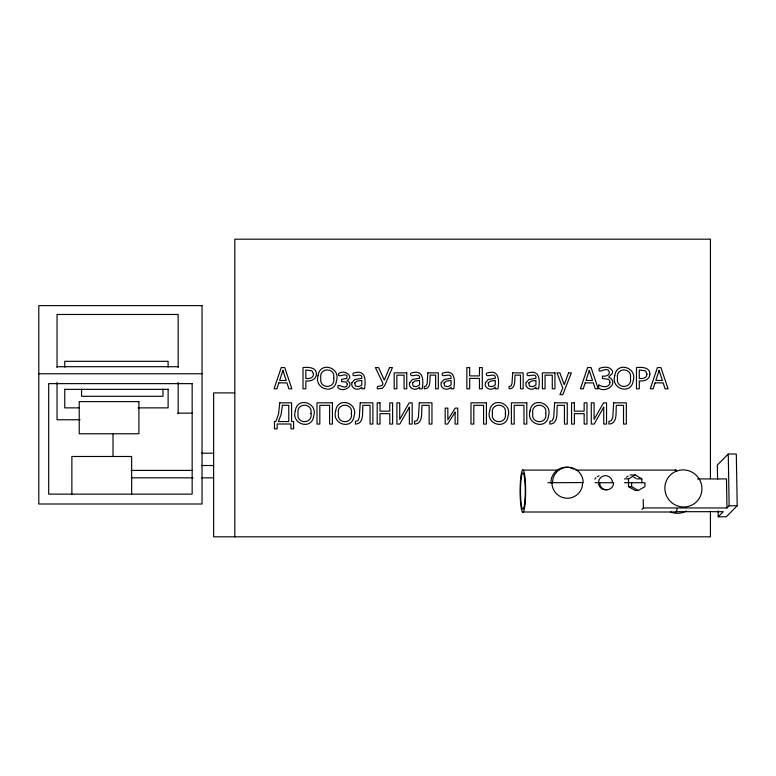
<?xml version="1.0" encoding="UTF-8"?>
<svg xmlns="http://www.w3.org/2000/svg" width="776" height="776" viewBox="0 0 776 776"><rect width="100%" height="100%" fill="white"/><g stroke="black" fill="none" stroke-linecap="round" stroke-linejoin="round"><path stroke-width="1.16" d="M550.844 482.73L551.309 478.879A15.51 15.374 -90 0 1 569.041 467.491M551.949 482.73L551.93 482.895A15.51 15.374 -90 0 0 582.194 486.591L582.66 482.73M552.483 482.73L552.948 478.879A15.51 15.374 -90 0 1 583.212 482.565L547.808 482.73M641.917 509.454L643.391 507.96L726.986 507.96L729.149 505.777L737.2 505.777L736.308 454.038L728.257 454.038L717.334 465.066L717.577 479.5M718.12 510.783L718.217 516.806L723.29 511.685L676.042 511.685M737.2 505.777L726.268 516.806L718.217 516.806M626.28 477.201L628.182 476.095M624.447 478.86L628.531 478.86L635.185 474.99L641.839 478.86L641.839 482.73M628.531 478.86L628.531 486.61L635.185 490.48L638.279 490.48L644.934 486.61L644.934 482.73L624.447 482.73M57.046 366.709L178.16 366.709M38.8 373.751L202.041 373.751M64.767 389.358L168.111 389.358M234.808 392.899L213.633 392.899L213.633 536.817L710.428 536.817L710.428 511.374M79.191 407.866L64.767 407.866L64.767 389.164M138.07 407.866L168.111 407.866L168.111 389.164M177.772 413.152L192.157 413.152M80.064 419.767L57.046 419.767L57.046 382.384M201.527 453.194L213.633 453.194M201.527 465.513L213.633 465.513M522.52 470.101L558.885 470.101M575.86 470.101L675.983 470.101M130.999 470.421L192.157 470.421M630.083 474.99L635.185 474.99M131.28 477.832L193.049 477.832M201.527 477.832L213.633 477.832M636.737 478.86L641.839 478.86M697.411 478.918L726.481 478.918L726.986 507.96M595.056 482.73L613.661 482.73A7.091 7.032 -90 0 1 606.628 489.821A7.091 7.032 -90 0 1 599.596 482.73M628.531 486.61L631.625 486.61L638.279 490.48M522.52 512.005L675.983 512.005M633.885 477.201L635.787 478.307M728.257 454.038L729.149 505.777M643.246 499.492L643.391 507.96M710.428 478.743L710.428 239.183L234.808 239.183L234.808 536.817M631.625 482.73L631.625 486.61M178.16 367.533L178.16 314.474L57.046 314.474L57.046 367.533M178.16 382.384L178.16 413.734M168.111 367.155L168.111 361.315L64.767 361.315L64.767 367.155M162.989 389.174L162.989 396.293L81.548 396.293L81.548 389.174M131.648 494.128L131.648 456.492L71.867 456.492L71.867 494.128M113.005 434.376L113.005 456.104M686.43 510.967A18.702 18.381 44.8 0 1 670.512 511.956M570.02 467.715A15.51 15.374 -90 0 1 573.745 469.218M607.336 489.578A7.091 7.032 -90 0 1 598.597 483.962A7.091 7.032 -90 0 1 604.902 475.669A7.091 7.032 -90 0 1 612.545 482.73M594.852 479.19A7.091 7.032 -90 0 1 595.978 477.715M597.433 476.59A7.091 7.032 -90 0 1 599.13 475.882M675.256 470.101A21.136 2.755 -90 0 1 676.672 471.527M677.099 508.872A21.136 2.755 -90 0 1 675.256 512.005M360.229 402.831L359.317 417.323L357.901 420.728L355.447 421.32L355.447 424.065C364.497 423.938 362.14 411.503 362.896 405.334L370.055 405.334L370.055 424.065L372.878 424.065L372.878 402.831L360.229 402.831M419.312 402.831L418.41 417.323L416.993 420.728L414.539 421.32L414.539 424.065C423.589 423.938 421.222 411.503 421.979 405.334L429.138 405.334L429.138 424.065L431.96 424.065L431.96 402.831L419.312 402.831M427.818 372.878L427.149 383.577L426.102 386.021L424.249 386.467L424.249 388.805C431.136 389.077 429.71 379.755 430.156 375.128L435.627 375.128L435.627 388.805L438.314 388.805L438.314 372.878L427.818 372.878M512.674 372.878L512.005 383.577L510.967 386.021L509.105 386.467L509.105 388.805C516.001 389.077 514.575 379.755 515.012 375.128L520.492 375.128L520.492 388.805L523.169 388.805L523.169 372.878L512.674 372.878M554.607 402.831L553.695 417.323L552.279 420.728L549.825 421.32L549.825 424.065C558.875 423.938 556.518 411.503 557.275 405.334L564.433 405.334L564.433 424.065L567.256 424.065L567.256 402.831L554.607 402.831M613.69 402.831L612.788 417.323L611.362 420.728L608.918 421.32L608.918 424.065C617.958 423.938 615.601 411.503 616.357 405.334L623.516 405.334L623.516 424.065L626.339 424.065L626.339 402.831L613.69 402.831M279.748 402.831L278.613 413.589L276.508 419.913L275.625 421.552L274.471 421.552L274.471 428.866L277.148 428.866L277.148 424.006L290.932 424.006L290.932 428.866L293.609 428.866L293.609 421.552L291.601 421.552L291.601 402.831L279.748 402.831M310.963 413.453C313.038 424.375 295.995 424.365 298.062 413.453C295.966 402.492 313.058 402.501 310.963 413.453M333.738 378.193C335.814 389.115 318.771 389.115 320.837 378.193C318.742 367.232 335.833 367.242 333.738 378.193M351.353 413.453C353.429 424.375 336.386 424.365 338.452 413.453C336.347 402.492 353.449 402.501 351.353 413.453M505.341 413.453C507.417 424.375 490.374 424.365 492.44 413.453C490.335 402.492 507.436 402.501 505.341 413.453M545.732 413.453C547.808 424.375 530.765 424.365 532.821 413.453C530.726 402.492 547.827 402.501 545.732 413.453M630.432 378.193C632.508 389.115 615.465 389.115 617.531 378.193C615.426 367.232 632.527 367.242 630.432 378.193M295.287 410.931C291.058 424.453 311.991 430.544 313.737 415.907C317.937 402.453 297.053 396.381 295.287 410.931M318.063 375.681C313.834 389.193 334.766 395.285 336.512 380.657C340.712 367.194 319.828 361.121 318.063 375.681M335.678 410.931C331.439 424.453 352.382 430.544 354.128 415.907C358.328 402.453 337.444 396.381 335.678 410.931M489.666 410.931C485.427 424.453 506.369 430.544 508.115 415.907C512.315 402.453 491.431 396.381 489.666 410.931M530.057 410.931C525.818 424.453 546.76 430.544 548.506 415.907C552.706 402.453 531.822 396.381 530.057 410.931M614.757 375.681C610.518 389.193 631.46 395.285 633.206 380.657C637.406 367.194 616.522 361.121 614.757 375.681M609.936 382.335C610.169 385.856 606.037 387.321 603.136 386.584A12.649 12.649 0 0 1 598.732 384.809L598.529 387.981C605.503 393.626 618.957 383.616 609.693 377.64C605.852 377.039 615.64 373.819 611.76 370.016C608.985 366.068 603.156 366.932 599.227 368.416C597.51 375.458 606.444 365.884 609.053 371.229C610.79 375.147 605.425 376.758 602.457 376.098L602.457 378.465L608.442 379.309A3.143 3.143 0 0 1 609.839 381.336L609.936 382.335M282.396 405.276L281.116 414.617L278.351 421.552L288.779 421.552L288.779 405.276L282.396 405.276M316.414 373.974C316.598 379.464 310.439 381.685 305.831 380.89L305.831 388.805L303.009 388.805L303.009 367.572C307.839 367.048 316.521 367.048 316.414 373.974M649.871 373.974C650.055 379.464 643.896 381.685 639.288 380.89L639.288 388.805L636.465 388.805L636.465 367.572C641.306 367.048 649.978 367.048 649.871 373.974M347.376 384.198L347.095 385.459C344.505 390.474 336.435 381.249 338.074 387.893C343.487 393.044 355.65 385.226 347.095 380.483C354.613 376.156 343.981 369.279 338.86 373.392C336.056 379.871 349.161 370.152 346.668 378.445L341.585 379.348L341.585 381.666L346.183 382.044L347.376 384.198M351.984 382.655C350.17 388.553 358.308 391.531 361.829 387.108L361.829 388.805L364.487 388.805C366.049 379.066 365.37 369.007 353.109 373.217C351.15 379.377 362.79 371.083 361.829 378.329L354.719 379.522L351.984 382.655M409.709 382.655C407.895 388.553 416.023 391.531 419.544 387.108L419.544 388.805L422.212 388.805C423.774 379.066 423.085 369.007 410.824 373.217C408.865 379.377 420.505 371.083 419.544 378.329L412.444 379.522L409.709 382.655M441.253 382.655C439.439 388.553 447.568 391.531 451.089 387.108L451.089 388.805L453.756 388.805C455.318 379.066 454.639 369.007 442.378 373.217C440.419 379.377 452.059 371.083 451.089 378.329L443.988 379.522L441.253 382.655M485.436 382.655C483.623 388.553 491.751 391.531 495.272 387.108L495.272 388.805L497.94 388.805C499.502 379.066 498.822 369.007 486.562 373.217C484.602 379.377 496.242 371.083 495.272 378.329L488.172 379.522L485.436 382.655M526.109 382.655C524.295 388.553 532.433 391.531 535.944 387.108L535.944 388.805L538.612 388.805C540.174 379.066 539.495 369.007 527.234 373.217C525.274 379.377 536.914 371.083 535.944 378.329L528.844 379.522L526.109 382.655M313.475 374.042C313.708 378.193 308.955 378.901 305.831 378.484L305.831 369.997L311.952 370.812L313.475 374.042M354.758 382.937L355.35 386.079L358.813 386.642L361.829 384.886L361.829 380.463L357.047 381.123L354.758 382.937M412.473 382.937L413.065 386.079L416.528 386.642L419.544 384.886L419.544 380.463L414.762 381.123L412.473 382.937M444.017 382.937L444.619 386.079L448.082 386.642L451.089 384.886L451.089 380.463L446.316 381.123L444.017 382.937M488.201 382.937L488.802 386.079L492.265 386.642L495.272 384.886L495.272 380.463L490.5 381.123L488.201 382.937M528.883 382.937L529.475 386.079L532.937 386.642L535.944 384.886L535.944 380.463L531.172 381.123L528.883 382.937M646.932 374.042C647.174 378.193 642.412 378.901 639.288 378.484L639.288 369.997L645.409 370.812L646.932 374.042M278.846 382.878L276.925 388.805L274.074 388.805L281.232 367.572L284.714 367.572L291.873 388.805L288.885 388.805L286.965 382.878L278.846 382.878M585.211 382.878L583.28 388.805L580.429 388.805L587.587 367.572L591.07 367.572L598.228 388.805L595.25 388.805L593.33 382.878L585.211 382.878M655.051 382.878L653.13 388.805L650.269 388.805L657.437 367.572L660.909 367.572L668.068 388.805L665.09 388.805L663.17 382.878L655.051 382.878M282.9 370.453L279.632 380.463L286.179 380.463L282.9 370.453M589.256 370.453L585.996 380.463L592.544 380.463L589.256 370.453M659.105 370.453L655.836 380.463L662.384 380.463L659.105 370.453M568.565 372.878L564.23 384.673L559.884 372.878L556.984 372.878L562.775 388.039L559.923 394.683L562.794 394.683L571.359 372.878L568.565 372.878M389.523 367.572L384.314 380.065L378.552 367.572L375.429 367.572L382.888 383.305C382.956 388.204 375.642 383.916 377.485 388.805L382.374 388.291L384.731 385.459L392.433 367.572L389.523 367.572M409.359 407.206L399.766 424.065L396.905 424.065L396.905 402.831L399.718 402.831L399.718 419.409L409.185 402.831L412.172 402.831L412.172 424.065L409.359 424.065L409.359 407.206M603.738 407.206L594.135 424.065L591.283 424.065L591.283 402.831L594.096 402.831L594.096 419.409L603.563 402.831L606.551 402.831L606.551 424.065L603.738 424.065L603.738 407.206M455.114 412.182L447.606 424.065L445.181 424.065L445.181 408.127L447.839 408.127L447.839 419.826L455.26 408.127L457.762 408.127L457.762 424.065L455.114 424.065L455.114 412.182M202.041 305.618L38.8 305.618L38.8 504.002L202.041 504.002L202.041 305.618M469.684 367.572L466.861 367.572L466.861 388.805L469.684 388.805L469.684 378.407L479.461 378.407L479.461 388.805L482.284 388.805L482.284 367.572L479.461 367.572L479.461 375.904L469.684 375.904L469.684 367.572M406.76 372.878L394.189 372.878L394.189 388.805L396.866 388.805L396.866 375.186L404.083 375.186L404.083 388.805L406.76 388.805L406.76 372.878M554.956 372.878L542.385 372.878L542.385 388.805L545.062 388.805L545.062 375.186L552.279 375.186L552.279 388.805L554.956 388.805L554.956 372.878M192.157 383.635L48.684 383.635L48.684 494.128L192.157 494.128L192.157 383.635M138.904 401.619L79.22 401.619L79.22 433.755L138.904 433.755L138.904 401.619M332.419 402.831L316.996 402.831L316.996 424.065L319.819 424.065L319.819 405.334L329.596 405.334L329.596 424.065L332.419 424.065L332.419 402.831M380.007 402.831L377.185 402.831L377.185 424.065L380.007 424.065L380.007 413.666L389.775 413.666L389.775 424.065L392.598 424.065L392.598 402.831L389.775 402.831L389.775 411.154L380.007 411.154L380.007 402.831M486.406 402.831L470.983 402.831L470.983 424.065L473.806 424.065L473.806 405.334L483.584 405.334L483.584 424.065L486.406 424.065L486.406 402.831M526.797 402.831L511.374 402.831L511.374 424.065L514.197 424.065L514.197 405.334L523.965 405.334L523.965 424.065L526.797 424.065L526.797 402.831M574.385 402.831L571.563 402.831L571.563 424.065L574.385 424.065L574.385 413.666L584.153 413.666L584.153 424.065L586.976 424.065L586.976 402.831L584.153 402.831L584.153 411.154L574.385 411.154L574.385 402.831M524.76 502.091A18.12 2.367 -90 0 0 523.189 473.088A18.12 2.367 -90 0 0 520.696 497.988A18.12 2.367 -90 0 0 524.76 502.091M525.071 503.915A21.136 2.755 -90 0 0 523.237 470.101A21.136 2.755 -90 0 0 520.327 499.143A21.136 2.755 -90 0 0 525.071 503.915M665.488 492.944A18.702 18.381 44.8 0 0 696.528 501.771A18.702 18.381 44.8 0 0 688.196 470.615A18.702 18.381 44.8 0 0 665.488 492.944"/></g></svg>
